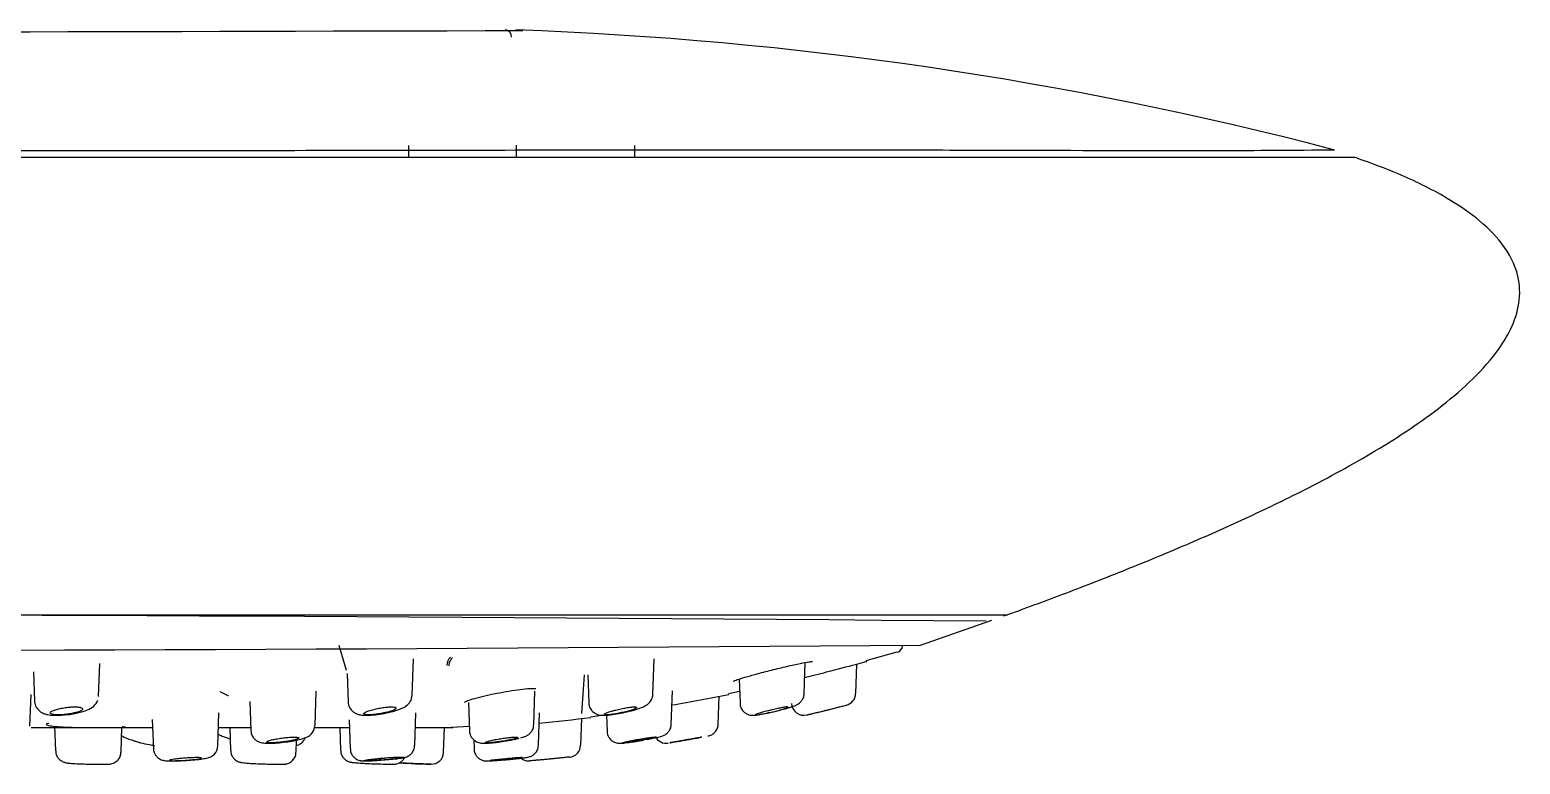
# Model space of a CAD drawing. Header units: millimetres. Extents: x -60 to 7633, y -2614 to 2146.
# Drawn here: x 5491.6 to 5552.3, y 1885.3 to 1915.2 of the extents above; entities that cross this region are included whole.
import ezdxf

# ---------------------------------------------------------------- set-up
doc = ezdxf.new("R2010")
doc.units = ezdxf.units.MM
doc.layers.get('0').update_dxf_attribs({"color": 250})

msp = doc.modelspace()

# ---------------------------------------------------------------- linework, layer by layer
at = {"linetype": 'Continuous'}
for p, q in [((5507.016, 1910.545), (5507.016, 1910.045)), ((5511.4, 1910.547), (5511.4, 1910.045)), ((5516.209, 1910.545), (5516.209, 1910.045)), ((5545.558, 1910.045), (5378.958, 1910.045)), ((5393.138, 1891.434), (5531.378, 1891.434)), ((5527.822, 1890.184), (5530.767, 1891.206)), ((5504.177, 1890.2), (5504.472, 1889.172)), ((5525.64, 1889.573), (5526.912, 1889.925)), ((5494.391, 1888.117), (5494.437, 1889.445)), ((5494.434, 1889.43), (5494.437, 1889.439)), ((5507.16, 1888.159), (5507.212, 1889.634)), ((5516.959, 1888.191), (5517.009, 1889.634)), ((5523.119, 1888.213), (5523.163, 1889.489)), ((5525.22, 1888.222), (5525.261, 1889.424)), ((5491.741, 1889.109), (5491.782, 1887.918)), ((5504.511, 1889.039), (5504.552, 1887.877)), ((5514.069, 1887.408), (5514.179, 1888.987)), ((5514.31, 1888.989), (5514.35, 1887.848)), ((5520.475, 1888.814), (5520.51, 1887.83)), ((5491.594, 1886.897), (5491.639, 1888.187)), ((5503.203, 1886.927), (5503.252, 1888.328)), ((5512.112, 1886.951), (5512.16, 1888.324)), ((5517.712, 1886.967), (5517.759, 1888.329)), ((5519.622, 1886.973), (5519.661, 1888.115)), ((5520.036, 1888.22), (5520.493, 1888.316)), ((5499.246, 1886.092), (5499.293, 1887.442)), ((5500.546, 1887.895), (5500.586, 1886.725)), ((5507.264, 1886.106), (5507.311, 1887.442)), ((5509.454, 1887.861), (5509.495, 1886.703)), ((5512.304, 1886.116), (5512.351, 1887.442)), ((5520.51, 1887.83), (5520.51, 1887.828)), ((5491.642, 1886.841), (5495.589, 1886.841)), ((5492.601, 1886.89), (5492.636, 1885.892)), ((5495.306, 1885.836), (5495.341, 1886.841)), ((5495.589, 1886.841), (5496.591, 1886.841)), ((5496.579, 1887.174), (5496.621, 1885.983)), ((5499.272, 1886.841), (5500.582, 1886.841)), ((5499.73, 1886.841), (5499.763, 1885.901)), ((5503.214, 1886.841), (5504.608, 1886.841)), ((5504.211, 1886.841), (5504.243, 1885.908)), ((5504.597, 1887.158), (5504.638, 1885.972)), ((5507.29, 1886.841), (5508.608, 1886.841)), ((5508.442, 1885.83), (5508.477, 1886.841)), ((5508.763, 1886.85), (5509.488, 1886.894)), ((5514.024, 1886.118), (5514.062, 1887.207)), ((5514.427, 1887.279), (5514.864, 1887.344)), ((5515.071, 1887.346), (5515.094, 1886.69)), ((5502.433, 1885.833), (5502.45, 1886.329)), ((5509.495, 1886.703), (5509.495, 1886.703)), ((5509.665, 1886.346), (5509.679, 1885.966)), ((5515.094, 1886.69), (5515.094, 1886.688)), ((5502.433, 1885.833), (5502.433, 1885.833)), ((5504.243, 1885.908), (5504.243, 1885.908)), ((5509.679, 1885.966), (5509.679, 1885.965))]:
    msp.add_line(p, q, dxfattribs=at)
for centre, radius, start, end in [((5462.258, 17580.175), 15665.029, 269.8192662, 270.1807331), ((5510.908, 1914.953), 0.3, 0, 81.64619), ((5506.021, 1762.494), 152.843, 75.34905, 87.9898), ((5545.558, 1909.745), 0.3, 70.38055, 90), ((5462.258, -5993.729), 7885.193, 89.5038921, 90.4970229), ((5531.378, 1891.554), 0.12, 270, 289.95487), ((5462.258, 10406.496), 8516.554, 269.5586953, 270.44131), ((5526.831, 1890.19), 0.3, 287.00018, 355), ((5509.059, 1889.347), 0.494, 133.35747, 177.70547), ((5503.505, 1969.88), 83.346, 285.08904, 285.16718), ((5506.6, 1888.183), 0.559, 301.80372, 357.26373), ((5497.263, 2004.03), 118.059, 279.98552, 281.13047), ((5496.515, 2008.111), 122.208, 281.10171, 281.10473), ((5524.733, 1888.222), 0.48, 282.26629, 0.09193), ((5492.906, 1890.073), 2.714, 274.46376, 292.44851), ((5493.736, 1888.203), 0.671, 287.89861, 338.13707), ((5506.268, 1888.667), 1.146, 285.44728, 303.16094), ((5515.576, 1889.972), 2.493, 284.09793, 291.83051), ((5523.11, 1887.838), 0.5, 181.43029, 283.52384), ((5502.666, 1886.944), 0.532, 290.61905, 358.0989), ((5508.496, 1913.713), 26.873, 270.27057, 270.67748), ((5506.973, 1946.251), 59.469, 275.16881, 277.21231), ((5502.269, 1887.8), 1.474, 281.34266, 293.3558), ((5517.5, 1886.689), 0.488, 205.83637, 280.54139), ((5498.382, 1887.376), 1.827, 275.7787, 282.83298), ((5498.715, 1886.119), 0.53, 277.94909, 356.76878), ((5505.873, 1890.849), 5.32, 275.7782, 278.46505), ((5507.942, 1885.848), 0.5, 268.84931, 357.68829), ((5510.246, 1896.392), 10.883, 275.26787, 276.75146), ((5513.534, 1886.119), 0.482, 274.3755, 359.92273), ((5508.463, 1913.898), 28.555, 266.30987, 268.93481)]:
    msp.add_arc(centre, radius, start, end, dxfattribs=at)
for points, knots in [([(5379.803, 1910.368), (5379.803, 1910.368), (5379.933, 1910.366), (5380.461, 1910.359), (5380.86, 1910.355), (5382.437, 1910.343), (5383.993, 1910.337), (5387.088, 1910.337), (5388.255, 1910.338), (5390.808, 1910.343), (5392.194, 1910.347), (5396.67, 1910.358), (5400.077, 1910.368), (5407.769, 1910.368), (5411.942, 1910.359), (5418.638, 1910.347), (5420.946, 1910.343), (5425.714, 1910.338), (5428.185, 1910.337), (5435.679, 1910.337), (5440.819, 1910.343), (5451.382, 1910.358), (5456.847, 1910.368), (5467.609, 1910.368), (5472.957, 1910.359), (5480.928, 1910.347), (5483.58, 1910.343), (5488.748, 1910.338), (5491.281, 1910.337), (5496.244, 1910.337), (5498.674, 1910.338), (5503.431, 1910.343), (5505.769, 1910.347), (5512.544, 1910.358), (5516.7, 1910.368), (5522.408, 1910.368), (5524.222, 1910.366), (5527.669, 1910.359), (5529.295, 1910.355), (5533.793, 1910.343), (5536.329, 1910.337), (5539.437, 1910.337), (5540.359, 1910.338), (5541.936, 1910.343), (5542.592, 1910.347), (5544.151, 1910.358), (5544.688, 1910.368), (5544.712, 1910.368)], [0.2500865, 0.2500865, 0.2500865, 0.2500865, 0.265625, 0.265625, 0.28125, 0.28125, 0.3125, 0.3125, 0.328125, 0.328125, 0.34375, 0.34375, 0.375, 0.375, 0.40625, 0.40625, 0.421875, 0.421875, 0.4375, 0.4375, 0.46875, 0.46875, 0.5, 0.5, 0.53125, 0.53125, 0.546875, 0.546875, 0.5625, 0.5625, 0.578125, 0.578125, 0.59375, 0.59375, 0.625, 0.625, 0.640625, 0.640625, 0.65625, 0.65625, 0.6875, 0.6875, 0.703125, 0.703125, 0.71875, 0.71875, 0.7494417, 0.7494417, 0.7494417, 0.7494417]), ([(5531.258, 1891.382), (5532.125, 1891.699), (5533.622, 1892.249), (5536.093, 1893.209), (5538.522, 1894.208), (5540.941, 1895.273), (5543.52, 1896.508), (5546.23, 1897.968), (5548.54, 1899.466), (5550.23, 1900.874), (5551.237, 1901.954), (5551.929, 1903.048), (5552.29, 1904.108), (5552.251, 1905.365), (5551.596, 1906.594), (5550.519, 1907.611), (5549.094, 1908.557), (5547.421, 1909.371), (5546.266, 1909.797), (5545.654, 1910.016)], [0, 0, 0, 0, 0.072656, 0.148811, 0.224971, 0.301151, 0.377302, 0.472498, 0.567472, 0.614958, 0.662709, 0.694578, 0.726455, 0.758184, 0.800571, 0.843032, 0.88532, 0.948921, 1, 1, 1, 1]), ([(5508.671, 1889.358), (5508.67, 1889.368), (5508.662, 1889.431), (5508.703, 1889.548), (5508.761, 1889.642), (5508.795, 1889.681), (5508.799, 1889.685)], [0, 0, 0, 0, 0.0095785, 0.0737564, 0.1248862, 0.1308186, 0.1308186, 0.1308186, 0.1308186]), ([(5521.464, 1889.095), (5521.476, 1889.098), (5521.665, 1889.149), (5522.129, 1889.264), (5522.717, 1889.402), (5523.171, 1889.494), (5523.402, 1889.527), (5523.461, 1889.528), (5523.463, 1889.528), (5523.463, 1889.528)], [0, 0, 0, 0, 0.0110072, 0.2069865, 0.4045753, 0.598696, 0.7515783, 0.8350631, 0.8413997, 0.8413997, 0.8413997, 0.8413997]), ([(5523.133, 1888.877), (5523.41, 1888.945), (5523.726, 1889.023), (5524.475, 1889.214), (5524.908, 1889.328), (5525.498, 1889.488), (5525.669, 1889.535), (5525.67, 1889.535)], [0.4112304, 0.4112304, 0.4112304, 0.4112304, 0.5, 0.5, 0.625, 0.625, 0.7430955, 0.7430955, 0.7430955, 0.7430955]), ([(5520.229, 1888.724), (5520.229, 1888.724), (5520.24, 1888.73), (5520.315, 1888.762), (5520.523, 1888.833), (5520.925, 1888.951), (5521.263, 1889.041), (5521.464, 1889.095)], [0.6294571, 0.6294571, 0.6294571, 0.6294571, 0.6516566, 0.700059, 0.7826301, 0.8904171, 1, 1, 1, 1]), ([(5499.677, 1888.136), (5499.675, 1888.136), (5499.673, 1888.137), (5499.557, 1888.188), (5499.449, 1888.239), (5499.347, 1888.292)], [0.49938691, 0.49938691, 0.49938691, 0.49938691, 0.5, 0.5, 0.5399848, 0.5399848, 0.5399848, 0.5399848]), ([(5512.197, 1888.419), (5512.151, 1888.423), (5512.091, 1888.423), (5512.019, 1888.421), (5511.922, 1888.417), (5511.802, 1888.407), (5511.668, 1888.392), (5511.533, 1888.377), (5511.381, 1888.356), (5511.223, 1888.331), (5511.064, 1888.307), (5510.895, 1888.277), (5510.73, 1888.246), (5510.559, 1888.214), (5510.388, 1888.179), (5510.229, 1888.144), (5510.071, 1888.109), (5509.923, 1888.073), (5509.795, 1888.039), (5509.667, 1888.005), (5509.556, 1887.972), (5509.473, 1887.942), (5509.392, 1887.913), (5509.335, 1887.888), (5509.309, 1887.867), (5509.296, 1887.857), (5509.29, 1887.847), (5509.291, 1887.84)], [0.2330943, 0.2330943, 0.2330943, 0.2330943, 0.2715885, 0.2715885, 0.2715885, 0.3232372, 0.3232372, 0.3232372, 0.3754298, 0.3754298, 0.3754298, 0.4282103, 0.4282103, 0.4282103, 0.4831198, 0.4831198, 0.4831198, 0.537965, 0.537965, 0.537965, 0.5932878, 0.5932878, 0.5932878, 0.6481632, 0.6481632, 0.6481632, 0.674779, 0.674779, 0.674779, 0.674779]), ([(5516.503, 1887.658), (5516.562, 1887.682), (5516.654, 1887.724), (5516.808, 1887.829), (5516.917, 1887.988), (5516.964, 1888.124), (5516.957, 1888.186), (5516.956, 1888.193)], [0, 0, 0, 0, 0.293767, 0.546386, 0.773557, 0.977467, 1, 1, 1, 1]), ([(5522.478, 1887.643), (5522.54, 1887.662), (5522.673, 1887.705), (5522.782, 1887.743), (5522.909, 1887.818), (5523, 1887.898), (5523.077, 1888.017), (5523.121, 1888.136), (5523.115, 1888.201), (5523.113, 1888.214)], [0, 0, 0, 0, 0.20078, 0.494962, 0.592817, 0.695847, 0.822611, 0.968919, 1, 1, 1, 1]), ([(5491.788, 1887.92), (5491.787, 1887.904), (5491.778, 1887.825), (5491.837, 1887.679), (5491.947, 1887.537), (5492.082, 1887.442), (5492.245, 1887.379), (5492.465, 1887.341), (5492.773, 1887.333), (5493.004, 1887.355), (5493.117, 1887.367)], [0, 0, 0, 0, 0.023574, 0.145468, 0.244126, 0.338749, 0.444749, 0.600208, 0.830359, 1, 1, 1, 1]), ([(5492.513, 1887.518), (5492.475, 1887.5), (5492.447, 1887.481), (5492.433, 1887.464), (5492.419, 1887.446), (5492.418, 1887.429), (5492.431, 1887.415), (5492.443, 1887.401), (5492.468, 1887.389), (5492.505, 1887.379), (5492.541, 1887.37), (5492.588, 1887.363), (5492.644, 1887.36), (5492.698, 1887.356), (5492.761, 1887.356), (5492.828, 1887.358), (5492.895, 1887.36), (5492.966, 1887.365), (5493.037, 1887.373), (5493.109, 1887.38), (5493.182, 1887.391), (5493.251, 1887.403), (5493.321, 1887.415), (5493.388, 1887.43), (5493.448, 1887.446), (5493.509, 1887.462), (5493.564, 1887.48), (5493.608, 1887.498), (5493.653, 1887.516), (5493.688, 1887.535), (5493.71, 1887.554), (5493.732, 1887.572), (5493.741, 1887.59), (5493.737, 1887.606), (5493.733, 1887.622), (5493.716, 1887.637), (5493.686, 1887.648), (5493.657, 1887.66), (5493.616, 1887.669), (5493.565, 1887.674), (5493.516, 1887.68), (5493.456, 1887.683), (5493.392, 1887.682), (5493.329, 1887.681), (5493.259, 1887.678), (5493.189, 1887.672), (5493.119, 1887.665), (5493.046, 1887.656), (5492.976, 1887.645), (5492.905, 1887.633), (5492.835, 1887.619), (5492.772, 1887.604), (5492.707, 1887.588), (5492.647, 1887.571), (5492.597, 1887.553), (5492.565, 1887.542), (5492.537, 1887.53), (5492.513, 1887.518)], [0, 0, 0, 0, 0.05575, 0.05575, 0.05575, 0.11155, 0.11155, 0.11155, 0.16651, 0.16651, 0.16651, 0.219928, 0.219928, 0.219928, 0.271998, 0.271998, 0.271998, 0.323458, 0.323458, 0.323458, 0.375235, 0.375235, 0.375235, 0.42811, 0.42811, 0.42811, 0.482459, 0.482459, 0.482459, 0.538089, 0.538089, 0.538089, 0.594221, 0.594221, 0.594221, 0.649756, 0.649756, 0.649756, 0.70381, 0.70381, 0.70381, 0.756219, 0.756219, 0.756219, 0.807613, 0.807613, 0.807613, 0.859047, 0.859047, 0.859047, 0.911506, 0.911506, 0.911506, 0.965528, 0.965528, 0.965528, 1, 1, 1, 1]), ([(5504.555, 1887.877), (5504.554, 1887.871), (5504.545, 1887.805), (5504.593, 1887.671), (5504.689, 1887.529), (5504.812, 1887.435), (5504.941, 1887.378), (5505.105, 1887.342), (5505.322, 1887.334), (5505.65, 1887.356), (5506.02, 1887.413), (5506.35, 1887.485), (5506.502, 1887.538), (5506.573, 1887.563)], [0, 0, 0, 0, 0.006941, 0.084385, 0.154066, 0.213729, 0.273094, 0.344029, 0.471391, 0.620084, 0.75695, 0.900726, 1, 1, 1, 1]), ([(5505.386, 1887.518), (5505.332, 1887.5), (5505.287, 1887.481), (5505.254, 1887.464), (5505.221, 1887.446), (5505.2, 1887.429), (5505.192, 1887.415), (5505.185, 1887.401), (5505.19, 1887.389), (5505.209, 1887.379), (5505.227, 1887.37), (5505.257, 1887.363), (5505.298, 1887.36), (5505.338, 1887.356), (5505.389, 1887.356), (5505.447, 1887.358), (5505.503, 1887.36), (5505.568, 1887.365), (5505.636, 1887.373), (5505.704, 1887.38), (5505.776, 1887.391), (5505.847, 1887.403), (5505.92, 1887.415), (5505.993, 1887.43), (5506.061, 1887.446), (5506.131, 1887.462), (5506.197, 1887.48), (5506.255, 1887.498), (5506.314, 1887.516), (5506.366, 1887.535), (5506.405, 1887.554), (5506.446, 1887.572), (5506.475, 1887.59), (5506.491, 1887.606), (5506.507, 1887.622), (5506.509, 1887.637), (5506.499, 1887.648), (5506.489, 1887.66), (5506.465, 1887.669), (5506.43, 1887.674), (5506.397, 1887.68), (5506.352, 1887.683), (5506.298, 1887.682), (5506.246, 1887.681), (5506.185, 1887.678), (5506.12, 1887.672), (5506.055, 1887.665), (5505.985, 1887.656), (5505.915, 1887.645), (5505.843, 1887.633), (5505.769, 1887.619), (5505.699, 1887.604), (5505.628, 1887.588), (5505.558, 1887.571), (5505.496, 1887.553), (5505.457, 1887.542), (5505.419, 1887.53), (5505.386, 1887.518)], [0, 0, 0, 0, 0.05575, 0.05575, 0.05575, 0.11155, 0.11155, 0.11155, 0.16651, 0.16651, 0.16651, 0.219928, 0.219928, 0.219928, 0.271998, 0.271998, 0.271998, 0.323458, 0.323458, 0.323458, 0.375235, 0.375235, 0.375235, 0.42811, 0.42811, 0.42811, 0.482459, 0.482459, 0.482459, 0.538089, 0.538089, 0.538089, 0.594221, 0.594221, 0.594221, 0.649756, 0.649756, 0.649756, 0.70381, 0.70381, 0.70381, 0.756219, 0.756219, 0.756219, 0.807613, 0.807613, 0.807613, 0.859047, 0.859047, 0.859047, 0.911506, 0.911506, 0.911506, 0.965528, 0.965528, 0.965528, 1, 1, 1, 1]), ([(5514.358, 1887.848), (5514.357, 1887.819), (5514.354, 1887.732), (5514.419, 1887.589), (5514.528, 1887.467), (5514.645, 1887.394), (5514.757, 1887.357), (5514.872, 1887.339), (5515.036, 1887.336), (5515.289, 1887.361), (5515.646, 1887.421), (5515.963, 1887.49), (5516.117, 1887.535), (5516.183, 1887.554)], [0, 0, 0, 0, 0.033969, 0.118823, 0.186233, 0.244885, 0.298403, 0.3537, 0.440763, 0.614409, 0.75991, 0.911211, 1, 1, 1, 1]), ([(5515.319, 1887.518), (5515.254, 1887.5), (5515.194, 1887.481), (5515.145, 1887.464), (5515.095, 1887.446), (5515.055, 1887.429), (5515.028, 1887.415), (5515.002, 1887.401), (5514.987, 1887.389), (5514.986, 1887.379), (5514.984, 1887.37), (5514.996, 1887.363), (5515.019, 1887.36), (5515.042, 1887.356), (5515.077, 1887.356), (5515.121, 1887.358), (5515.165, 1887.36), (5515.219, 1887.365), (5515.278, 1887.373), (5515.338, 1887.38), (5515.405, 1887.391), (5515.473, 1887.403), (5515.543, 1887.415), (5515.617, 1887.43), (5515.689, 1887.446), (5515.763, 1887.462), (5515.836, 1887.48), (5515.904, 1887.498), (5515.973, 1887.516), (5516.038, 1887.535), (5516.093, 1887.554), (5516.148, 1887.572), (5516.195, 1887.59), (5516.23, 1887.606), (5516.264, 1887.622), (5516.287, 1887.637), (5516.297, 1887.648), (5516.306, 1887.66), (5516.302, 1887.669), (5516.286, 1887.674), (5516.27, 1887.68), (5516.242, 1887.683), (5516.203, 1887.682), (5516.166, 1887.681), (5516.117, 1887.678), (5516.062, 1887.672), (5516.007, 1887.665), (5515.944, 1887.656), (5515.878, 1887.645), (5515.811, 1887.633), (5515.738, 1887.619), (5515.667, 1887.604), (5515.593, 1887.588), (5515.519, 1887.571), (5515.449, 1887.553), (5515.404, 1887.542), (5515.36, 1887.53), (5515.319, 1887.518)], [0, 0, 0, 0, 0.05575, 0.05575, 0.05575, 0.11155, 0.11155, 0.11155, 0.16651, 0.16651, 0.16651, 0.219928, 0.219928, 0.219928, 0.271998, 0.271998, 0.271998, 0.323458, 0.323458, 0.323458, 0.375235, 0.375235, 0.375235, 0.42811, 0.42811, 0.42811, 0.482459, 0.482459, 0.482459, 0.538089, 0.538089, 0.538089, 0.594221, 0.594221, 0.594221, 0.649756, 0.649756, 0.649756, 0.70381, 0.70381, 0.70381, 0.756219, 0.756219, 0.756219, 0.807613, 0.807613, 0.807613, 0.859047, 0.859047, 0.859047, 0.911506, 0.911506, 0.911506, 0.965528, 0.965528, 0.965528, 1, 1, 1, 1]), ([(5520.516, 1887.831), (5520.514, 1887.813), (5520.508, 1887.74), (5520.559, 1887.608), (5520.654, 1887.482), (5520.765, 1887.402), (5520.87, 1887.359), (5520.961, 1887.341), (5521.037, 1887.338), (5521.128, 1887.342), (5521.266, 1887.36), (5521.526, 1887.407), (5521.836, 1887.474), (5522.013, 1887.518), (5522.092, 1887.539)], [0, 0, 0, 0, 0.023321, 0.108611, 0.183358, 0.245343, 0.299071, 0.345661, 0.387448, 0.438543, 0.564576, 0.726986, 0.893989, 1, 1, 1, 1]), ([(5521.637, 1887.518), (5521.564, 1887.5), (5521.493, 1887.481), (5521.431, 1887.464), (5521.368, 1887.446), (5521.312, 1887.429), (5521.268, 1887.415), (5521.224, 1887.401), (5521.19, 1887.389), (5521.169, 1887.379), (5521.153, 1887.372), (5521.144, 1887.366), (5521.144, 1887.362)], [0, 0, 0, 0, 0.0557502, 0.0557502, 0.0557502, 0.1115498, 0.1115498, 0.1115498, 0.1665104, 0.1665104, 0.1665104, 0.2101117, 0.2101117, 0.2101117, 0.2101117]), ([(5521.145, 1887.36), (5521.149, 1887.356), (5521.166, 1887.356), (5521.194, 1887.358), (5521.221, 1887.36), (5521.26, 1887.365), (5521.307, 1887.373), (5521.355, 1887.38), (5521.411, 1887.391), (5521.473, 1887.403), (5521.536, 1887.415), (5521.605, 1887.43), (5521.676, 1887.446), (5521.749, 1887.462), (5521.824, 1887.48), (5521.897, 1887.498), (5521.971, 1887.516), (5522.045, 1887.535), (5522.111, 1887.554), (5522.178, 1887.572), (5522.24, 1887.59), (5522.291, 1887.606), (5522.342, 1887.622), (5522.383, 1887.637), (5522.412, 1887.648), (5522.44, 1887.66), (5522.456, 1887.669), (5522.459, 1887.674), (5522.462, 1887.68), (5522.453, 1887.683), (5522.432, 1887.682), (5522.412, 1887.681), (5522.379, 1887.678), (5522.338, 1887.672), (5522.296, 1887.665), (5522.245, 1887.656), (5522.188, 1887.645), (5522.129, 1887.633), (5522.063, 1887.619), (5521.995, 1887.604), (5521.924, 1887.588), (5521.85, 1887.571), (5521.776, 1887.553), (5521.729, 1887.542), (5521.682, 1887.53), (5521.637, 1887.518)], [0.2199284, 0.2199284, 0.2199284, 0.2199284, 0.2719981, 0.2719981, 0.2719981, 0.323458, 0.323458, 0.323458, 0.3752351, 0.3752351, 0.3752351, 0.4281096, 0.4281096, 0.4281096, 0.4824592, 0.4824592, 0.4824592, 0.5380893, 0.5380893, 0.5380893, 0.5942213, 0.5942213, 0.5942213, 0.649756, 0.649756, 0.649756, 0.70381, 0.70381, 0.70381, 0.7562188, 0.7562188, 0.7562188, 0.8076128, 0.8076128, 0.8076128, 0.8590466, 0.8590466, 0.8590466, 0.9115064, 0.9115064, 0.9115064, 0.9655279, 0.9655279, 0.9655279, 1, 1, 1, 1]), ([(5522.383, 1887.616), (5522.443, 1887.633), (5522.549, 1887.664), (5522.633, 1887.692), (5522.671, 1887.705)], [0.3329685, 0.3329685, 0.3329685, 0.3329685, 0.4442561, 0.5448108, 0.5448108, 0.5448108, 0.5448108]), ([(5523.227, 1887.352), (5523.227, 1887.352), (5523.227, 1887.352), (5523.227, 1887.352), (5523.232, 1887.354), (5523.251, 1887.358), (5523.284, 1887.366), (5523.316, 1887.374), (5523.363, 1887.385), (5523.419, 1887.399), (5523.477, 1887.413), (5523.546, 1887.43), (5523.621, 1887.448), (5523.699, 1887.467), (5523.786, 1887.488), (5523.874, 1887.51), (5523.93, 1887.524), (5523.988, 1887.539), (5524.046, 1887.553)], [0.7565827, 0.7565827, 0.7565827, 0.7565827, 0.7568838, 0.7568838, 0.7568838, 0.8080035, 0.8080035, 0.8080035, 0.8592419, 0.8592419, 0.8592419, 0.9115743, 0.9115743, 0.9115743, 0.9655858, 0.9655858, 0.9655858, 1, 1, 1, 1]), ([(5523.244, 1887.357), (5523.244, 1887.357), (5523.246, 1887.357), (5523.25, 1887.358), (5523.259, 1887.36), (5523.281, 1887.365), (5523.312, 1887.373), (5523.344, 1887.38), (5523.387, 1887.391), (5523.437, 1887.403), (5523.488, 1887.415), (5523.549, 1887.43), (5523.614, 1887.446), (5523.68, 1887.462), (5523.753, 1887.48), (5523.826, 1887.498), (5523.9, 1887.516), (5523.977, 1887.535), (5524.051, 1887.554), (5524.125, 1887.572), (5524.197, 1887.59), (5524.261, 1887.606), (5524.324, 1887.622), (5524.382, 1887.637), (5524.428, 1887.648), (5524.472, 1887.66), (5524.508, 1887.669), (5524.53, 1887.674), (5524.548, 1887.679), (5524.559, 1887.682), (5524.56, 1887.682)], [0.2515036, 0.2515036, 0.2515036, 0.2515036, 0.2719981, 0.2719981, 0.2719981, 0.323458, 0.323458, 0.323458, 0.3752351, 0.3752351, 0.3752351, 0.4281096, 0.4281096, 0.4281096, 0.4824592, 0.4824592, 0.4824592, 0.5380893, 0.5380893, 0.5380893, 0.5942213, 0.5942213, 0.5942213, 0.649756, 0.649756, 0.649756, 0.70381, 0.70381, 0.70381, 0.7475071, 0.7475071, 0.7475071, 0.7475071]), ([(5524.046, 1887.553), (5524.139, 1887.576), (5524.233, 1887.6), (5524.321, 1887.622), (5524.409, 1887.644), (5524.492, 1887.665), (5524.564, 1887.684), (5524.635, 1887.702), (5524.696, 1887.717), (5524.742, 1887.729), (5524.787, 1887.741), (5524.819, 1887.749), (5524.834, 1887.753), (5524.837, 1887.754), (5524.838, 1887.754), (5524.84, 1887.755)], [0, 0, 0, 0, 0.0562261, 0.0562261, 0.0562261, 0.112508, 0.112508, 0.112508, 0.1678563, 0.1678563, 0.1678563, 0.2212161, 0.2212161, 0.2212161, 0.2284381, 0.2284381, 0.2284381, 0.2284381]), ([(5492.359, 1887.003), (5492.355, 1887.002), (5492.351, 1887.001), (5492.347, 1887.001), (5492.286, 1886.991), (5492.254, 1886.979), (5492.254, 1886.966), (5492.254, 1886.952), (5492.287, 1886.938), (5492.349, 1886.924), (5492.413, 1886.91), (5492.509, 1886.897), (5492.629, 1886.887), (5492.75, 1886.876), (5492.898, 1886.867), (5493.063, 1886.86), (5493.226, 1886.854), (5493.41, 1886.849), (5493.599, 1886.846), (5493.786, 1886.843), (5493.984, 1886.842), (5494.175, 1886.841), (5494.365, 1886.841), (5494.553, 1886.841), (5494.725, 1886.841), (5494.896, 1886.841), (5495.055, 1886.842), (5495.188, 1886.842), (5495.321, 1886.842), (5495.433, 1886.841), (5495.514, 1886.841), (5495.595, 1886.841), (5495.647, 1886.841), (5495.666, 1886.842), (5495.676, 1886.842), (5495.678, 1886.842), (5495.671, 1886.843)], [0.3191731, 0.3191731, 0.3191731, 0.3191731, 0.3225378, 0.3225378, 0.3225378, 0.3753149, 0.3753149, 0.3753149, 0.4289354, 0.4289354, 0.4289354, 0.4832278, 0.4832278, 0.4832278, 0.5376699, 0.5376699, 0.5376699, 0.5918962, 0.5918962, 0.5918962, 0.6457951, 0.6457951, 0.6457951, 0.6993749, 0.6993749, 0.6993749, 0.7527037, 0.7527037, 0.7527037, 0.8059149, 0.8059149, 0.8059149, 0.859145, 0.859145, 0.859145, 0.8866797, 0.8866797, 0.8866797, 0.8866797]), ([(5494.533, 1886.841), (5494.694, 1886.841), (5495.016, 1886.842), (5495.349, 1886.84), (5495.519, 1886.844), (5495.564, 1886.844)], [0, 0, 0, 0, 0.1167251, 0.2723895, 0.3582436, 0.3582436, 0.3582436, 0.3582436]), ([(5495.481, 1886.856), (5495.458, 1886.857), (5495.432, 1886.859), (5495.405, 1886.861), (5495.387, 1886.862), (5495.368, 1886.863), (5495.348, 1886.864)], [0.95188005, 0.95188005, 0.95188005, 0.95188005, 0.96605482, 0.96605482, 0.96605482, 0.97551859, 0.97551859, 0.97551859, 0.97551859]), ([(5511.587, 1886.42), (5511.643, 1886.435), (5511.727, 1886.462), (5511.846, 1886.515), (5511.964, 1886.603), (5512.056, 1886.724), (5512.109, 1886.852), (5512.105, 1886.928), (5512.104, 1886.952)], [0, 0, 0, 0, 0.253498, 0.44647, 0.595079, 0.752401, 0.931944, 1, 1, 1, 1]), ([(5517.009, 1886.412), (5517.071, 1886.426), (5517.219, 1886.46), (5517.32, 1886.482), (5517.46, 1886.546), (5517.553, 1886.613), (5517.641, 1886.717), (5517.702, 1886.845), (5517.704, 1886.929), (5517.704, 1886.967)], [0, 0, 0, 0, 0.183768, 0.497247, 0.581948, 0.671732, 0.783723, 0.916032, 1, 1, 1, 1]), ([(5519.204, 1886.498), (5519.205, 1886.498), (5519.214, 1886.5), (5519.212, 1886.499), (5519.215, 1886.5), (5519.217, 1886.5), (5519.22, 1886.501), (5519.227, 1886.502), (5519.262, 1886.51), (5519.319, 1886.529), (5519.405, 1886.575), (5519.501, 1886.654), (5519.584, 1886.783), (5519.626, 1886.905), (5519.619, 1886.966), (5519.618, 1886.973)], [0, 0, 0, 0, 0.011157, 0.108711, 0.127778, 0.140173, 0.14468, 0.150517, 0.168162, 0.280853, 0.382761, 0.540634, 0.752478, 0.973313, 1, 1, 1, 1]), ([(5495.327, 1886.51), (5495.336, 1886.505), (5495.452, 1886.443), (5495.688, 1886.342), (5495.938, 1886.27), (5496.062, 1886.235)], [0.5019569, 0.5019569, 0.5019569, 0.5019569, 0.5231611, 0.7967621, 1, 1, 1, 1]), ([(5495.81, 1886.309), (5495.897, 1886.282), (5495.978, 1886.257), (5496.065, 1886.233), (5496.073, 1886.231)], [0, 0, 0, 0, 0.1107634, 0.1214726, 0.1214726, 0.1214726, 0.1214726]), ([(5496.062, 1886.235), (5496.077, 1886.231), (5496.199, 1886.194), (5496.42, 1886.149), (5496.599, 1886.121), (5496.663, 1886.112)], [0, 0, 0, 0, 0.0214174, 0.2025238, 0.315045, 0.315045, 0.315045, 0.315045]), ([(5499.252, 1886.573), (5499.305, 1886.546), (5499.448, 1886.482), (5499.633, 1886.41), (5499.745, 1886.372)], [0.481492, 0.481492, 0.481492, 0.481492, 0.6217238, 0.8292613, 0.8292613, 0.8292613, 0.8292613]), ([(5500.594, 1886.725), (5500.595, 1886.678), (5500.6, 1886.581), (5500.675, 1886.44), (5500.779, 1886.334), (5500.889, 1886.268), (5501, 1886.229), (5501.144, 1886.204), (5501.34, 1886.197), (5501.655, 1886.212), (5502.007, 1886.25), (5502.332, 1886.299), (5502.485, 1886.336), (5502.559, 1886.354)], [0, 0, 0, 0, 0.051377, 0.122729, 0.180635, 0.233104, 0.284649, 0.347941, 0.481901, 0.624874, 0.75748, 0.896904, 1, 1, 1, 1]), ([(5501.427, 1886.334), (5501.374, 1886.321), (5501.33, 1886.308), (5501.297, 1886.295), (5501.265, 1886.283), (5501.244, 1886.271), (5501.236, 1886.261), (5501.228, 1886.251), (5501.233, 1886.242), (5501.25, 1886.235), (5501.267, 1886.228), (5501.297, 1886.224), (5501.337, 1886.221), (5501.376, 1886.218), (5501.427, 1886.218), (5501.484, 1886.219), (5501.541, 1886.221), (5501.607, 1886.224), (5501.675, 1886.23), (5501.744, 1886.235), (5501.817, 1886.243), (5501.889, 1886.252), (5501.962, 1886.261), (5502.036, 1886.271), (5502.104, 1886.283), (5502.174, 1886.294), (5502.24, 1886.307), (5502.297, 1886.32), (5502.355, 1886.333), (5502.406, 1886.347), (5502.445, 1886.36), (5502.485, 1886.373), (5502.514, 1886.386), (5502.53, 1886.397), (5502.546, 1886.409), (5502.549, 1886.419), (5502.54, 1886.427), (5502.53, 1886.435), (5502.508, 1886.442), (5502.474, 1886.446), (5502.441, 1886.45), (5502.397, 1886.453), (5502.344, 1886.452), (5502.292, 1886.452), (5502.23, 1886.45), (5502.165, 1886.445), (5502.099, 1886.44), (5502.028, 1886.434), (5501.956, 1886.425), (5501.884, 1886.417), (5501.81, 1886.407), (5501.739, 1886.396), (5501.668, 1886.384), (5501.598, 1886.372), (5501.536, 1886.359), (5501.497, 1886.351), (5501.46, 1886.342), (5501.427, 1886.334)], [0, 0, 0, 0, 0.054758, 0.054758, 0.054758, 0.109541, 0.109541, 0.109541, 0.163898, 0.163898, 0.163898, 0.21746, 0.21746, 0.21746, 0.270317, 0.270317, 0.270317, 0.322843, 0.322843, 0.322843, 0.375523, 0.375523, 0.375523, 0.428776, 0.428776, 0.428776, 0.48281, 0.48281, 0.48281, 0.537518, 0.537518, 0.537518, 0.59249, 0.59249, 0.59249, 0.647158, 0.647158, 0.647158, 0.701062, 0.701062, 0.701062, 0.754102, 0.754102, 0.754102, 0.806588, 0.806588, 0.806588, 0.859076, 0.859076, 0.859076, 0.912109, 0.912109, 0.912109, 0.965979, 0.965979, 0.965979, 1, 1, 1, 1]), ([(5502.445, 1886.103), (5502.475, 1886.11), (5502.553, 1886.137), (5502.672, 1886.215), (5502.752, 1886.321), (5502.789, 1886.397), (5502.798, 1886.419)], [0.7253394, 0.7253394, 0.7253394, 0.7253394, 0.7643729, 0.8294726, 0.9031301, 0.9325005, 0.9325005, 0.9325005, 0.9325005]), ([(5509.498, 1886.705), (5509.497, 1886.698), (5509.488, 1886.635), (5509.532, 1886.509), (5509.619, 1886.376), (5509.726, 1886.288), (5509.831, 1886.238), (5509.924, 1886.214), (5510.02, 1886.202), (5510.162, 1886.199), (5510.399, 1886.215), (5510.737, 1886.255), (5511.052, 1886.303), (5511.211, 1886.335), (5511.283, 1886.35)], [0, 0, 0, 0, 0.007922, 0.087113, 0.156494, 0.214728, 0.266157, 0.31187, 0.360646, 0.449288, 0.61492, 0.756235, 0.903786, 1, 1, 1, 1]), ([(5510.47, 1886.334), (5510.406, 1886.321), (5510.347, 1886.308), (5510.298, 1886.295), (5510.249, 1886.283), (5510.21, 1886.271), (5510.183, 1886.261), (5510.156, 1886.251), (5510.141, 1886.242), (5510.139, 1886.235), (5510.137, 1886.228), (5510.148, 1886.224), (5510.17, 1886.221), (5510.192, 1886.218), (5510.227, 1886.218), (5510.271, 1886.219), (5510.314, 1886.221), (5510.368, 1886.224), (5510.428, 1886.23), (5510.488, 1886.235), (5510.556, 1886.243), (5510.626, 1886.252), (5510.696, 1886.261), (5510.771, 1886.271), (5510.843, 1886.283), (5510.916, 1886.294), (5510.99, 1886.307), (5511.057, 1886.32), (5511.125, 1886.333), (5511.189, 1886.347), (5511.243, 1886.36), (5511.298, 1886.373), (5511.344, 1886.386), (5511.379, 1886.397), (5511.413, 1886.409), (5511.436, 1886.419), (5511.446, 1886.427), (5511.456, 1886.435), (5511.453, 1886.442), (5511.438, 1886.446), (5511.423, 1886.45), (5511.395, 1886.453), (5511.357, 1886.452), (5511.32, 1886.452), (5511.272, 1886.45), (5511.216, 1886.445), (5511.161, 1886.44), (5511.097, 1886.434), (5511.03, 1886.425), (5510.962, 1886.417), (5510.889, 1886.407), (5510.816, 1886.396), (5510.743, 1886.384), (5510.668, 1886.372), (5510.599, 1886.359), (5510.554, 1886.351), (5510.511, 1886.342), (5510.47, 1886.334)], [0, 0, 0, 0, 0.054758, 0.054758, 0.054758, 0.109541, 0.109541, 0.109541, 0.163898, 0.163898, 0.163898, 0.21746, 0.21746, 0.21746, 0.270317, 0.270317, 0.270317, 0.322843, 0.322843, 0.322843, 0.375523, 0.375523, 0.375523, 0.428776, 0.428776, 0.428776, 0.48281, 0.48281, 0.48281, 0.537518, 0.537518, 0.537518, 0.59249, 0.59249, 0.59249, 0.647158, 0.647158, 0.647158, 0.701062, 0.701062, 0.701062, 0.754102, 0.754102, 0.754102, 0.806588, 0.806588, 0.806588, 0.859076, 0.859076, 0.859076, 0.912109, 0.912109, 0.912109, 0.965979, 0.965979, 0.965979, 1, 1, 1, 1]), ([(5515.1, 1886.691), (5515.098, 1886.678), (5515.091, 1886.605), (5515.142, 1886.474), (5515.235, 1886.347), (5515.34, 1886.269), (5515.439, 1886.226), (5515.523, 1886.207), (5515.588, 1886.201), (5515.65, 1886.201), (5515.753, 1886.207), (5515.947, 1886.229), (5516.264, 1886.275), (5516.462, 1886.309), (5516.576, 1886.329)], [0, 0, 0, 0, 0.017642, 0.113728, 0.188169, 0.250159, 0.303351, 0.348042, 0.384836, 0.425965, 0.503409, 0.690979, 0.84646, 1, 1, 1, 1]), ([(5516.228, 1886.334), (5516.156, 1886.321), (5516.087, 1886.308), (5516.025, 1886.295), (5515.963, 1886.283), (5515.908, 1886.271), (5515.864, 1886.261), (5515.82, 1886.251), (5515.786, 1886.242), (5515.765, 1886.235), (5515.744, 1886.228), (5515.735, 1886.224), (5515.738, 1886.221), (5515.742, 1886.218), (5515.758, 1886.218), (5515.785, 1886.219), (5515.813, 1886.221), (5515.852, 1886.224), (5515.899, 1886.23), (5515.947, 1886.235), (5516.004, 1886.243), (5516.066, 1886.252), (5516.13, 1886.261), (5516.2, 1886.271), (5516.271, 1886.283), (5516.343, 1886.294), (5516.419, 1886.307), (5516.491, 1886.32), (5516.565, 1886.333), (5516.637, 1886.347), (5516.703, 1886.36), (5516.769, 1886.373), (5516.829, 1886.386), (5516.88, 1886.397), (5516.93, 1886.409), (5516.971, 1886.419), (5517, 1886.427), (5517.029, 1886.435), (5517.046, 1886.442), (5517.05, 1886.446), (5517.054, 1886.45), (5517.045, 1886.453), (5517.025, 1886.452), (5517.005, 1886.452), (5516.973, 1886.45), (5516.931, 1886.445), (5516.89, 1886.44), (5516.838, 1886.434), (5516.779, 1886.425), (5516.721, 1886.417), (5516.654, 1886.407), (5516.585, 1886.396), (5516.514, 1886.384), (5516.44, 1886.372), (5516.366, 1886.359), (5516.32, 1886.351), (5516.273, 1886.342), (5516.228, 1886.334)], [0, 0, 0, 0, 0.054758, 0.054758, 0.054758, 0.109541, 0.109541, 0.109541, 0.163898, 0.163898, 0.163898, 0.21746, 0.21746, 0.21746, 0.270317, 0.270317, 0.270317, 0.322843, 0.322843, 0.322843, 0.375523, 0.375523, 0.375523, 0.428776, 0.428776, 0.428776, 0.48281, 0.48281, 0.48281, 0.537518, 0.537518, 0.537518, 0.59249, 0.59249, 0.59249, 0.647158, 0.647158, 0.647158, 0.701062, 0.701062, 0.701062, 0.754102, 0.754102, 0.754102, 0.806588, 0.806588, 0.806588, 0.859076, 0.859076, 0.859076, 0.912109, 0.912109, 0.912109, 0.965979, 0.965979, 0.965979, 1, 1, 1, 1]), ([(5518.308, 1886.334), (5518.234, 1886.321), (5518.158, 1886.308), (5518.088, 1886.295), (5518.018, 1886.283), (5517.95, 1886.271), (5517.892, 1886.261), (5517.834, 1886.251), (5517.784, 1886.242), (5517.745, 1886.235), (5517.706, 1886.228), (5517.678, 1886.224), (5517.662, 1886.221), (5517.651, 1886.219), (5517.646, 1886.218), (5517.648, 1886.218)], [0, 0, 0, 0, 0.0547578, 0.0547578, 0.0547578, 0.1095412, 0.1095412, 0.1095412, 0.1638985, 0.1638985, 0.1638985, 0.2174599, 0.2174599, 0.2174599, 0.255272, 0.255272, 0.255272, 0.255272]), ([(5517.652, 1886.219), (5517.661, 1886.221), (5517.682, 1886.224), (5517.714, 1886.23), (5517.746, 1886.235), (5517.789, 1886.243), (5517.84, 1886.252), (5517.892, 1886.261), (5517.953, 1886.271), (5518.018, 1886.283), (5518.084, 1886.294), (5518.157, 1886.307), (5518.23, 1886.32), (5518.303, 1886.333), (5518.38, 1886.347), (5518.452, 1886.36), (5518.525, 1886.373), (5518.596, 1886.386), (5518.659, 1886.397), (5518.721, 1886.409), (5518.778, 1886.419), (5518.824, 1886.427), (5518.869, 1886.435), (5518.905, 1886.442), (5518.928, 1886.446)], [0.2703175, 0.2703175, 0.2703175, 0.2703175, 0.3228433, 0.3228433, 0.3228433, 0.3755228, 0.3755228, 0.3755228, 0.4287764, 0.4287764, 0.4287764, 0.4828098, 0.4828098, 0.4828098, 0.5375183, 0.5375183, 0.5375183, 0.5924904, 0.5924904, 0.5924904, 0.6471577, 0.6471577, 0.6471577, 0.7010622, 0.7010622, 0.7010622, 0.7010622]), ([(5518.96, 1886.452), (5518.96, 1886.452), (5518.96, 1886.452), (5518.96, 1886.452), (5518.959, 1886.452), (5518.945, 1886.45), (5518.92, 1886.445), (5518.896, 1886.44), (5518.859, 1886.434), (5518.814, 1886.425), (5518.768, 1886.417), (5518.712, 1886.407), (5518.65, 1886.396), (5518.588, 1886.384), (5518.518, 1886.372), (5518.447, 1886.359), (5518.401, 1886.351), (5518.355, 1886.342), (5518.308, 1886.334)], [0.7470009, 0.7470009, 0.7470009, 0.7470009, 0.7541024, 0.7541024, 0.7541024, 0.8065878, 0.8065878, 0.8065878, 0.859076, 0.859076, 0.859076, 0.9121089, 0.9121089, 0.9121089, 0.9659793, 0.9659793, 0.9659793, 1, 1, 1, 1]), ([(5492.644, 1885.892), (5492.646, 1885.84), (5492.651, 1885.749), (5492.721, 1885.621), (5492.807, 1885.526), (5492.896, 1885.466), (5492.974, 1885.433), (5493.037, 1885.414), (5493.116, 1885.398), (5493.241, 1885.384), (5493.477, 1885.368), (5493.804, 1885.357), (5494.138, 1885.35), (5494.426, 1885.348), (5494.541, 1885.348), (5494.593, 1885.348)], [0, 0, 0, 0, 0.053592, 0.111733, 0.160383, 0.20186, 0.236733, 0.267058, 0.305648, 0.401141, 0.540478, 0.664507, 0.793116, 0.917638, 1, 1, 1, 1]), ([(5494.593, 1885.348), (5494.622, 1885.348), (5494.729, 1885.348), (5494.779, 1885.349), (5494.869, 1885.356), (5494.953, 1885.372), (5495.068, 1885.419), (5495.191, 1885.519), (5495.284, 1885.671), (5495.297, 1885.775), (5495.302, 1885.834)], [0, 0, 0, 0, 0.086491, 0.361827, 0.432416, 0.491506, 0.586134, 0.731558, 0.870095, 1, 1, 1, 1]), ([(5495.27, 1885.666), (5495.276, 1885.68), (5495.294, 1885.734), (5495.297, 1885.789), (5495.299, 1885.837)], [0.92680254, 0.92680254, 0.92680254, 0.92680254, 0.94517538, 1, 1, 1, 1]), ([(5496.625, 1885.984), (5496.624, 1885.973), (5496.616, 1885.905), (5496.663, 1885.782), (5496.748, 1885.657), (5496.845, 1885.576), (5496.938, 1885.529), (5497.018, 1885.505), (5497.09, 1885.492), (5497.208, 1885.481), (5497.401, 1885.479), (5497.733, 1885.488), (5498.068, 1885.507), (5498.371, 1885.531), (5498.504, 1885.549), (5498.566, 1885.558)], [0, 0, 0, 0, 0.01142, 0.084958, 0.142319, 0.190925, 0.233152, 0.269443, 0.305041, 0.361623, 0.522313, 0.648544, 0.780011, 0.910526, 1, 1, 1, 1]), ([(5497.292, 1885.5), (5497.309, 1885.496), (5497.338, 1885.494), (5497.377, 1885.493), (5497.416, 1885.491), (5497.466, 1885.491), (5497.524, 1885.492), (5497.581, 1885.492), (5497.647, 1885.494), (5497.716, 1885.497), (5497.785, 1885.5), (5497.859, 1885.503), (5497.932, 1885.508), (5498.005, 1885.512), (5498.079, 1885.518), (5498.148, 1885.524), (5498.217, 1885.53), (5498.283, 1885.536), (5498.34, 1885.543), (5498.397, 1885.55), (5498.447, 1885.557), (5498.486, 1885.564), (5498.525, 1885.571), (5498.553, 1885.578), (5498.569, 1885.585)], [0.1617801, 0.1617801, 0.1617801, 0.1617801, 0.2154216, 0.2154216, 0.2154216, 0.2689062, 0.2689062, 0.2689062, 0.3223205, 0.3223205, 0.3223205, 0.3757641, 0.3757641, 0.3757641, 0.4293312, 0.4293312, 0.4293312, 0.4830875, 0.4830875, 0.4830875, 0.5370368, 0.5370368, 0.5370368, 0.5910941, 0.5910941, 0.5910941, 0.5910941]), ([(5498.584, 1885.596), (5498.584, 1885.598), (5498.583, 1885.6), (5498.58, 1885.601), (5498.571, 1885.606), (5498.549, 1885.61), (5498.517, 1885.612), (5498.484, 1885.615), (5498.44, 1885.616), (5498.388, 1885.616), (5498.335, 1885.616), (5498.274, 1885.614), (5498.208, 1885.612), (5498.142, 1885.609), (5498.07, 1885.605), (5497.997, 1885.601), (5497.925, 1885.596), (5497.85, 1885.59), (5497.779, 1885.584), (5497.708, 1885.577), (5497.638, 1885.571), (5497.577, 1885.564), (5497.538, 1885.559), (5497.501, 1885.555), (5497.469, 1885.55)], [0.6262289, 0.6262289, 0.6262289, 0.6262289, 0.6451006, 0.6451006, 0.6451006, 0.6988964, 0.6988964, 0.6988964, 0.7524177, 0.7524177, 0.7524177, 0.805747, 0.805747, 0.805747, 0.8590729, 0.8590729, 0.8590729, 0.9125845, 0.9125845, 0.9125845, 0.9663676, 0.9663676, 0.9663676, 1, 1, 1, 1]), ([(5499.772, 1885.901), (5499.772, 1885.856), (5499.775, 1885.77), (5499.838, 1885.646), (5499.92, 1885.549), (5500.007, 1885.486), (5500.084, 1885.45), (5500.143, 1885.431), (5500.197, 1885.419), (5500.294, 1885.403), (5500.473, 1885.387), (5500.788, 1885.369), (5501.048, 1885.36), (5501.17, 1885.357), (5501.191, 1885.357)], [0, 0, 0, 0, 0.060867, 0.135745, 0.198243, 0.251702, 0.296271, 0.331709, 0.368608, 0.435519, 0.635662, 0.800354, 0.970487, 1, 1, 1, 1]), ([(5501.191, 1885.357), (5501.289, 1885.354), (5501.474, 1885.35), (5501.729, 1885.348), (5501.88, 1885.348), (5501.931, 1885.349), (5501.977, 1885.352), (5502.029, 1885.358), (5502.12, 1885.381), (5502.24, 1885.445), (5502.353, 1885.562), (5502.423, 1885.704), (5502.425, 1885.793), (5502.425, 1885.833)], [0, 0, 0, 0, 0.144114, 0.315909, 0.487813, 0.584349, 0.611113, 0.635919, 0.684087, 0.761057, 0.849508, 0.942005, 1, 1, 1, 1]), ([(5504.249, 1885.908), (5504.252, 1885.856), (5504.26, 1885.765), (5504.326, 1885.64), (5504.409, 1885.549), (5504.493, 1885.49), (5504.566, 1885.457), (5504.62, 1885.441), (5504.656, 1885.432), (5504.697, 1885.425), (5504.774, 1885.415), (5504.949, 1885.399), (5505.244, 1885.381), (5505.487, 1885.369), (5505.6, 1885.365), (5505.612, 1885.365)], [0, 0, 0, 0, 0.071862, 0.144909, 0.206142, 0.257956, 0.300205, 0.33058, 0.354627, 0.386995, 0.464646, 0.652581, 0.814586, 0.98299, 1, 1, 1, 1]), ([(5504.647, 1885.973), (5504.645, 1885.944), (5504.642, 1885.865), (5504.698, 1885.737), (5504.788, 1885.624), (5504.886, 1885.552), (5504.977, 1885.512), (5505.049, 1885.494), (5505.105, 1885.486), (5505.176, 1885.481), (5505.286, 1885.48), (5505.426, 1885.484), (5505.516, 1885.488)], [0, 0, 0, 0, 0.054762, 0.178458, 0.277627, 0.361812, 0.433618, 0.491472, 0.53993, 0.605455, 0.779956, 1, 1, 1, 1]), ([(5506.447, 1885.561), (5506.524, 1885.57), (5506.593, 1885.579), (5506.648, 1885.587), (5506.704, 1885.596), (5506.747, 1885.604), (5506.775, 1885.612), (5506.802, 1885.619), (5506.815, 1885.625), (5506.811, 1885.63), (5506.807, 1885.634), (5506.788, 1885.637), (5506.754, 1885.639), (5506.721, 1885.64), (5506.672, 1885.64), (5506.613, 1885.638), (5506.554, 1885.636), (5506.482, 1885.633), (5506.404, 1885.628), (5506.326, 1885.623), (5506.239, 1885.617), (5506.151, 1885.609), (5506.061, 1885.602), (5505.968, 1885.594), (5505.878, 1885.585), (5505.787, 1885.577), (5505.697, 1885.568), (5505.615, 1885.559), (5505.533, 1885.55), (5505.457, 1885.541), (5505.394, 1885.532), (5505.331, 1885.524), (5505.278, 1885.517), (5505.241, 1885.51), (5505.204, 1885.503), (5505.182, 1885.498), (5505.175, 1885.494), (5505.169, 1885.489), (5505.179, 1885.486), (5505.204, 1885.484), (5505.228, 1885.482), (5505.268, 1885.482), (5505.32, 1885.482), (5505.372, 1885.483), (5505.437, 1885.485), (5505.51, 1885.488), (5505.583, 1885.491), (5505.666, 1885.495), (5505.752, 1885.501), (5505.839, 1885.506), (5505.932, 1885.513), (5506.022, 1885.52), (5506.114, 1885.527), (5506.206, 1885.535), (5506.292, 1885.544), (5506.346, 1885.549), (5506.398, 1885.555), (5506.447, 1885.561)], [0, 0, 0, 0, 0.054521, 0.054521, 0.054521, 0.109065, 0.109065, 0.109065, 0.163241, 0.163241, 0.163241, 0.216708, 0.216708, 0.216708, 0.269576, 0.269576, 0.269576, 0.32222, 0.32222, 0.32222, 0.375106, 0.375106, 0.375106, 0.428586, 0.428586, 0.428586, 0.482759, 0.482759, 0.482759, 0.537423, 0.537423, 0.537423, 0.59216, 0.59216, 0.59216, 0.646514, 0.646514, 0.646514, 0.700197, 0.700197, 0.700197, 0.753224, 0.753224, 0.753224, 0.805897, 0.805897, 0.805897, 0.858668, 0.858668, 0.858668, 0.911937, 0.911937, 0.911937, 0.96589, 0.96589, 0.96589, 1, 1, 1, 1]), ([(5505.322, 1885.493), (5505.344, 1885.491), (5505.378, 1885.491), (5505.422, 1885.492), (5505.465, 1885.492), (5505.52, 1885.494), (5505.58, 1885.497), (5505.641, 1885.5), (5505.709, 1885.503), (5505.779, 1885.508), (5505.85, 1885.512), (5505.925, 1885.518), (5505.998, 1885.524), (5506.071, 1885.53), (5506.144, 1885.536), (5506.211, 1885.543), (5506.278, 1885.55), (5506.341, 1885.557), (5506.394, 1885.564), (5506.448, 1885.571), (5506.494, 1885.578), (5506.528, 1885.585), (5506.562, 1885.591), (5506.585, 1885.597), (5506.595, 1885.601)], [0.2154216, 0.2154216, 0.2154216, 0.2154216, 0.2689062, 0.2689062, 0.2689062, 0.3223205, 0.3223205, 0.3223205, 0.3757641, 0.3757641, 0.3757641, 0.4293312, 0.4293312, 0.4293312, 0.4830875, 0.4830875, 0.4830875, 0.5370368, 0.5370368, 0.5370368, 0.5910941, 0.5910941, 0.5910941, 0.6451006, 0.6451006, 0.6451006, 0.6451006]), ([(5505.612, 1885.365), (5505.72, 1885.361), (5505.914, 1885.355), (5506.184, 1885.35), (5506.336, 1885.348), (5506.397, 1885.348), (5506.418, 1885.348), (5506.443, 1885.349), (5506.479, 1885.352), (5506.563, 1885.367), (5506.673, 1885.413), (5506.787, 1885.505), (5506.839, 1885.583), (5506.861, 1885.627)], [0, 0, 0, 0, 0.1507186, 0.3154685, 0.4780957, 0.5617672, 0.6071277, 0.6214639, 0.6363326, 0.6739989, 0.7481962, 0.8194862, 0.8922151, 0.8922151, 0.8922151, 0.8922151]), ([(5506.602, 1885.607), (5506.601, 1885.609), (5506.597, 1885.611), (5506.589, 1885.612), (5506.574, 1885.615), (5506.547, 1885.616), (5506.51, 1885.616), (5506.473, 1885.616), (5506.425, 1885.614), (5506.369, 1885.612), (5506.313, 1885.609), (5506.249, 1885.605), (5506.181, 1885.601), (5506.112, 1885.596), (5506.039, 1885.59), (5505.966, 1885.584), (5505.893, 1885.577), (5505.818, 1885.571), (5505.748, 1885.564), (5505.704, 1885.559), (5505.662, 1885.555), (5505.622, 1885.55)], [0.6676467, 0.6676467, 0.6676467, 0.6676467, 0.6988964, 0.6988964, 0.6988964, 0.7524177, 0.7524177, 0.7524177, 0.805747, 0.805747, 0.805747, 0.8590729, 0.8590729, 0.8590729, 0.9125845, 0.9125845, 0.9125845, 0.9663676, 0.9663676, 0.9663676, 1, 1, 1, 1]), ([(5506.656, 1885.587), (5506.708, 1885.595), (5506.792, 1885.61), (5506.882, 1885.63), (5506.982, 1885.669), (5507.082, 1885.73), (5507.179, 1885.831), (5507.25, 1885.966), (5507.255, 1886.058), (5507.257, 1886.105)], [0, 0, 0, 0, 0.214019, 0.39226, 0.490712, 0.596637, 0.727691, 0.881489, 1, 1, 1, 1]), ([(5509.685, 1885.967), (5509.683, 1885.952), (5509.676, 1885.881), (5509.725, 1885.756), (5509.811, 1885.635), (5509.908, 1885.557), (5509.999, 1885.513), (5510.077, 1885.491), (5510.132, 1885.483), (5510.169, 1885.481), (5510.21, 1885.48), (5510.285, 1885.482), (5510.415, 1885.488), (5510.55, 1885.497), (5510.597, 1885.501)], [0, 0, 0, 0, 0.028364, 0.150973, 0.247671, 0.328749, 0.397315, 0.4531, 0.493032, 0.525048, 0.569015, 0.672551, 0.903991, 1, 1, 1, 1]), ([(5510.82, 1885.55), (5510.749, 1885.543), (5510.68, 1885.536), (5510.619, 1885.53), (5510.558, 1885.524), (5510.504, 1885.518), (5510.46, 1885.513), (5510.416, 1885.508), (5510.382, 1885.503), (5510.361, 1885.5), (5510.34, 1885.496), (5510.33, 1885.494), (5510.333, 1885.493), (5510.336, 1885.491), (5510.352, 1885.491), (5510.378, 1885.492), (5510.405, 1885.492), (5510.444, 1885.494), (5510.492, 1885.497), (5510.54, 1885.5), (5510.598, 1885.503), (5510.661, 1885.508), (5510.724, 1885.512), (5510.795, 1885.518), (5510.867, 1885.524), (5510.939, 1885.53), (5511.014, 1885.536), (5511.086, 1885.543), (5511.159, 1885.55), (5511.231, 1885.557), (5511.295, 1885.564), (5511.36, 1885.571), (5511.42, 1885.578), (5511.47, 1885.585), (5511.519, 1885.591), (5511.56, 1885.597), (5511.589, 1885.601), (5511.618, 1885.606), (5511.635, 1885.61), (5511.64, 1885.612)], [0, 0, 0, 0, 0.0539645, 0.0539645, 0.0539645, 0.1079372, 0.1079372, 0.1079372, 0.1617801, 0.1617801, 0.1617801, 0.2154216, 0.2154216, 0.2154216, 0.2689062, 0.2689062, 0.2689062, 0.3223205, 0.3223205, 0.3223205, 0.3757641, 0.3757641, 0.3757641, 0.4293312, 0.4293312, 0.4293312, 0.4830875, 0.4830875, 0.4830875, 0.5370368, 0.5370368, 0.5370368, 0.5910941, 0.5910941, 0.5910941, 0.6451006, 0.6451006, 0.6451006, 0.6988964, 0.6988964, 0.6988964, 0.6988964]), ([(5511.641, 1885.613), (5511.641, 1885.615), (5511.633, 1885.616), (5511.617, 1885.616), (5511.597, 1885.616), (5511.565, 1885.614), (5511.524, 1885.612), (5511.482, 1885.609), (5511.43, 1885.605), (5511.371, 1885.601), (5511.312, 1885.596), (5511.244, 1885.59), (5511.174, 1885.584), (5511.104, 1885.577), (5511.03, 1885.571), (5510.956, 1885.564), (5510.91, 1885.559), (5510.864, 1885.555), (5510.82, 1885.55)], [0.7090668, 0.7090668, 0.7090668, 0.7090668, 0.7524177, 0.7524177, 0.7524177, 0.805747, 0.805747, 0.805747, 0.8590729, 0.8590729, 0.8590729, 0.9125845, 0.9125845, 0.9125845, 0.9663676, 0.9663676, 0.9663676, 1, 1, 1, 1]), ([(5511.526, 1885.585), (5511.589, 1885.592), (5511.728, 1885.609), (5511.842, 1885.627), (5511.931, 1885.646), (5512.025, 1885.681), (5512.127, 1885.742), (5512.227, 1885.851), (5512.294, 1885.989), (5512.296, 1886.076), (5512.297, 1886.116)], [0, 0, 0, 0, 0.16597, 0.421764, 0.529548, 0.586443, 0.675069, 0.793934, 0.918463, 1, 1, 1, 1]), ([(5513.572, 1885.639), (5513.583, 1885.64), (5513.581, 1885.64), (5513.564, 1885.638), (5513.547, 1885.636), (5513.514, 1885.633), (5513.469, 1885.628), (5513.424, 1885.623), (5513.364, 1885.617), (5513.296, 1885.609), (5513.227, 1885.602), (5513.147, 1885.594), (5513.062, 1885.585), (5512.977, 1885.577), (5512.884, 1885.568), (5512.792, 1885.559), (5512.699, 1885.55), (5512.605, 1885.541), (5512.516, 1885.532), (5512.427, 1885.524), (5512.341, 1885.517), (5512.267, 1885.51), (5512.192, 1885.503), (5512.126, 1885.498), (5512.075, 1885.494), (5512.024, 1885.489), (5511.985, 1885.486), (5511.963, 1885.484), (5511.94, 1885.482), (5511.933, 1885.482), (5511.94, 1885.482)], [0.2184808, 0.2184808, 0.2184808, 0.2184808, 0.2695759, 0.2695759, 0.2695759, 0.3222202, 0.3222202, 0.3222202, 0.3751059, 0.3751059, 0.3751059, 0.4285864, 0.4285864, 0.4285864, 0.482759, 0.482759, 0.482759, 0.5374229, 0.5374229, 0.5374229, 0.5921599, 0.5921599, 0.5921599, 0.6465139, 0.6465139, 0.6465139, 0.7001975, 0.7001975, 0.7001975, 0.7527554, 0.7527554, 0.7527554, 0.7527554]), ([(5513.36, 1885.616), (5513.36, 1885.616), (5513.36, 1885.616), (5513.36, 1885.616), (5513.359, 1885.616), (5513.346, 1885.614), (5513.321, 1885.612), (5513.297, 1885.609), (5513.26, 1885.605), (5513.214, 1885.601), (5513.168, 1885.596), (5513.111, 1885.59), (5513.049, 1885.584), (5512.987, 1885.577), (5512.917, 1885.571), (5512.846, 1885.564), (5512.801, 1885.559), (5512.754, 1885.555), (5512.708, 1885.55)], [0.7464015, 0.7464015, 0.7464015, 0.7464015, 0.7524177, 0.7524177, 0.7524177, 0.805747, 0.805747, 0.805747, 0.8590729, 0.8590729, 0.8590729, 0.9125845, 0.9125845, 0.9125845, 0.9663676, 0.9663676, 0.9663676, 1, 1, 1, 1]), ([(5497.469, 1885.55), (5497.417, 1885.543), (5497.373, 1885.536), (5497.341, 1885.53), (5497.309, 1885.524), (5497.288, 1885.518), (5497.28, 1885.513), (5497.277, 1885.511), (5497.276, 1885.509), (5497.276, 1885.508)], [0, 0, 0, 0, 0.0539645, 0.0539645, 0.0539645, 0.1079372, 0.1079372, 0.1079372, 0.1252293, 0.1252293, 0.1252293, 0.1252293]), ([(5505.622, 1885.55), (5505.558, 1885.543), (5505.5, 1885.536), (5505.452, 1885.53), (5505.404, 1885.524), (5505.365, 1885.518), (5505.338, 1885.513), (5505.311, 1885.508), (5505.296, 1885.503), (5505.293, 1885.5), (5505.293, 1885.499), (5505.293, 1885.499), (5505.293, 1885.499)], [0, 0, 0, 0, 0.0539645, 0.0539645, 0.0539645, 0.1079372, 0.1079372, 0.1079372, 0.1617801, 0.1617801, 0.1617801, 0.1669958, 0.1669958, 0.1669958, 0.1669958]), ([(5507.932, 1885.348), (5507.932, 1885.348), (5507.923, 1885.348), (5507.906, 1885.349), (5507.884, 1885.349), (5507.845, 1885.35), (5507.794, 1885.351), (5507.743, 1885.352), (5507.678, 1885.354), (5507.605, 1885.356), (5507.53, 1885.358), (5507.445, 1885.361), (5507.356, 1885.365), (5507.266, 1885.368), (5507.169, 1885.372), (5507.074, 1885.377), (5506.977, 1885.382), (5506.88, 1885.387), (5506.789, 1885.392), (5506.732, 1885.395), (5506.678, 1885.399), (5506.626, 1885.402)], [0.2298192, 0.2298192, 0.2298192, 0.2298192, 0.2689199, 0.2689199, 0.2689199, 0.321273, 0.321273, 0.321273, 0.3739664, 0.3739664, 0.3739664, 0.4273911, 0.4273911, 0.4273911, 0.4817071, 0.4817071, 0.4817071, 0.5367534, 0.5367534, 0.5367534, 0.5710089, 0.5710089, 0.5710089, 0.5710089]), ([(5510.596, 1885.5), (5510.598, 1885.5), (5510.601, 1885.5), (5510.603, 1885.501), (5510.681, 1885.506), (5510.767, 1885.513), (5510.856, 1885.52), (5510.945, 1885.527), (5511.039, 1885.535), (5511.13, 1885.544), (5511.189, 1885.549), (5511.246, 1885.555), (5511.302, 1885.561)], [0.8570391, 0.8570391, 0.8570391, 0.8570391, 0.8586683, 0.8586683, 0.8586683, 0.9119367, 0.9119367, 0.9119367, 0.96589, 0.96589, 0.96589, 1, 1, 1, 1]), ([(5511.608, 1885.573), (5511.619, 1885.565), (5511.659, 1885.539), (5511.727, 1885.508), (5511.805, 1885.487), (5511.865, 1885.481), (5511.904, 1885.48), (5511.925, 1885.481), (5511.933, 1885.482), (5511.934, 1885.482), (5511.936, 1885.482), (5511.937, 1885.482), (5511.938, 1885.482), (5511.94, 1885.482), (5511.941, 1885.482)], [0.5274353, 0.5274353, 0.5274353, 0.5274353, 0.5762825, 0.6911509, 0.7842383, 0.8541267, 0.899578, 0.9207592, 0.9248626, 0.9275777, 0.930645, 0.9358017, 0.9480798, 1, 1, 1, 1]), ([(5512.708, 1885.55), (5512.635, 1885.543), (5512.56, 1885.536), (5512.491, 1885.53), (5512.421, 1885.524), (5512.355, 1885.518), (5512.297, 1885.513), (5512.24, 1885.508), (5512.19, 1885.503), (5512.151, 1885.5), (5512.112, 1885.496), (5512.083, 1885.494), (5512.067, 1885.493), (5512.055, 1885.492), (5512.05, 1885.491), (5512.052, 1885.491)], [0, 0, 0, 0, 0.0539645, 0.0539645, 0.0539645, 0.1079372, 0.1079372, 0.1079372, 0.1617801, 0.1617801, 0.1617801, 0.2154216, 0.2154216, 0.2154216, 0.2548689, 0.2548689, 0.2548689, 0.2548689])]:
    msp.add_open_spline(points, degree=3, knots=knots, dxfattribs=at)
for points in [[(5494.391, 1888.118), (5494.391, 1888.113), (5494.389, 1888.108), (5494.386, 1888.104)], [(5522.149, 1887.553), (5522.239, 1887.576), (5522.325, 1887.6), (5522.402, 1887.622)], [(5511.311, 1886.357), (5511.389, 1886.373), (5511.46, 1886.39), (5511.517, 1886.406)], [(5516.727, 1886.357), (5516.815, 1886.373), (5516.9, 1886.39), (5516.974, 1886.406)], [(5519.206, 1886.498), (5519.211, 1886.499), (5519.214, 1886.5), (5519.215, 1886.5)], [(5493.553, 1885.366), (5493.596, 1885.364), (5493.635, 1885.363), (5493.674, 1885.362)], [(5507.123, 1885.375), (5507.145, 1885.374), (5507.166, 1885.373), (5507.187, 1885.372)], [(5507.187, 1885.372), (5507.205, 1885.371), (5507.222, 1885.37), (5507.24, 1885.37)], [(5507.73, 1885.353), (5507.75, 1885.352), (5507.76, 1885.352), (5507.762, 1885.352)]]:
    msp.add_open_spline(points, degree=3, dxfattribs=at)

doc.saveas('drawing.dxf')
